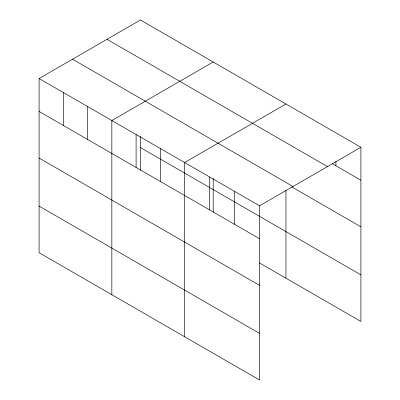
<?xml version="1.0" encoding="UTF-8"?>
<svg xmlns="http://www.w3.org/2000/svg" width="400" height="400" viewBox="0 0 400 400"><rect width="100%" height="100%" fill="white"/><g stroke="black" fill="none" stroke-linecap="round" stroke-linejoin="round"><path stroke-width="0.6" d="M39.09 78.52L259.555 205.805L259.555 380L39.09 252.715L39.09 78.52L140.445 20L360.91 147.285L360.91 321.48L259.545 262.96M213.2 62.005L111.84 120.525L111.84 294.72M285.955 104.01L184.595 162.525L184.595 336.725M259.555 205.805L360.91 147.285M332.205 163.64L360.91 180.215M107 39.31L327.465 166.595M72.535 59.21L293 186.495M291.8 186.93L360.91 226.83M140.445 147.58L360.91 274.865M39.09 111.45L259.555 238.735M39.09 158.065L259.555 285.35M39.09 206.095L259.555 333.38M335.925 161.44L335.925 165.79M285.955 190.33L285.955 278.205M234.565 191.38L234.565 224.31M213.2 178.5L213.2 212.28M209.58 176.955L209.58 209.88M160.345 148.525L160.345 181.455M140.445 136.495L140.445 170.275M136.095 134.525L136.095 167.455M87.59 106.52L87.59 139.45M63.34 92.52L63.34 125.45"/></g></svg>
